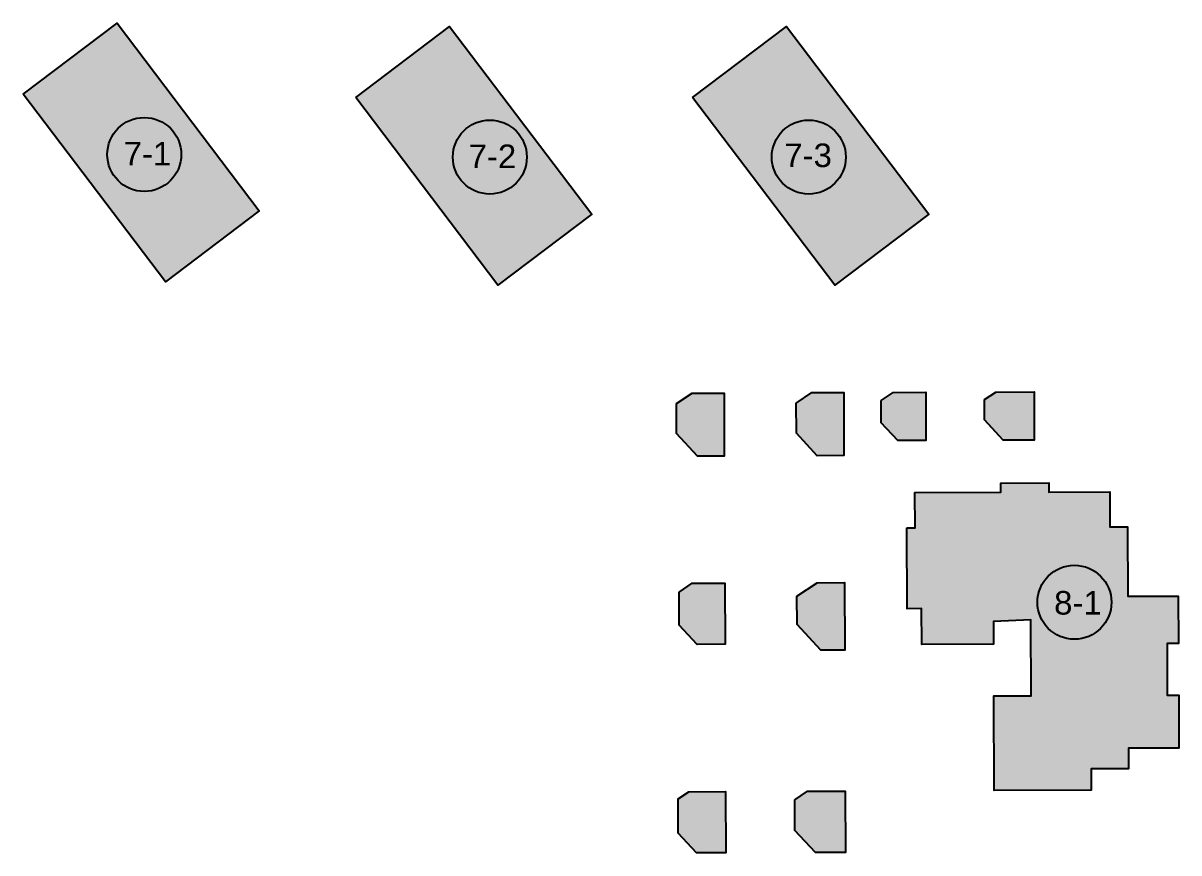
# Model space of a CAD drawing. Header units: millimetres. Extents: x 2242357 to 2245404, y 378014 to 382094.
# Drawn here: x 2243537.1 to 2243733.3, y 378809.5 to 378950.4 of the extents above; entities that cross this region are included whole.
import ezdxf

# ---------------------------------------------------------------- set-up
doc = ezdxf.new("R2010")
doc.units = ezdxf.units.MM
doc.layers.add('детский сад', color=7, linetype='Continuous', true_color=0x000000)
for name, color, linetype, transparency in [('детский сад_штриховка', 60, 'Continuous', 0.5), ('подписи_мвд', 250, 'Continuous', 0.4), ('торговый_центр_здание', 250, 'Continuous', 0.4), ('торговый_центр_штриховка_здание', 240, 'Continuous', 0.4)]:
    doc.layers.add(name, color=color, linetype=linetype, transparency=transparency)
doc.styles.get("Standard").update_dxf_attribs({"font": 'arial.ttf'})

msp = doc.modelspace()

# ---------------------------------------------------------------- hatches: boundary and pattern name
at = {"layer": 'детский сад_штриховка'}
h = msp.add_hatch(color=256, dxfattribs=at)
h.dxf.hatch_style = 1
h.paths.add_polyline_path([(2243687.11, 378864.68), (2243688.54, 378864.69), (2243688.51, 378870.64), (2243703.11, 378870.7), (2243703.1, 378872.27), (2243711.21, 378872.3), (2243711.21, 378870.73), (2243721.57, 378870.77), (2243721.59, 378864.82), (2243724.6, 378864.83), (2243724.65, 378853.03), (2243733.21, 378853.07), (2243733.24, 378845.03), (2243731.3, 378845.02), (2243731.33, 378836.23), (2243733.28, 378836.24), (2243733.31, 378827.25), (2243724.75, 378827.22), (2243724.76, 378823.73), (2243718.42, 378823.71), (2243718.44, 378820.11), (2243701.93, 378820.05), (2243701.87, 378836.12), (2243708.24, 378836.14), (2243708.19, 378849.05), (2243701.82, 378848.77), (2243701.84, 378844.91), (2243689.66, 378844.86), (2243689.64, 378850.94), (2243687.16, 378850.93)])
h.paths.add_polyline_path([(2243700.29, 378886.45), (2243702.21, 378887.73), (2243708.74, 378887.76), (2243708.77, 378879.57), (2243703.49, 378879.55), (2243700.3, 378882.99)])
h.paths.add_polyline_path([(2243682.75, 378886.31), (2243684.79, 378887.67), (2243690.34, 378887.69), (2243690.37, 378879.5), (2243685.58, 378879.48), (2243682.77, 378882.51)])
h.paths.add_polyline_path([(2243668.35, 378885.85), (2243670.99, 378887.62), (2243676.41, 378887.64), (2243676.45, 378876.93), (2243671.92, 378876.91), (2243668.37, 378880.74)])
h.paths.add_polyline_path([(2243648.03, 378885.77), (2243650.68, 378887.54), (2243656.1, 378887.56), (2243656.14, 378876.85), (2243651.6, 378876.83), (2243648.05, 378880.66)])
h.paths.add_polyline_path([(2243668.47, 378853.04), (2243671.93, 378855.34), (2243676.53, 378855.36), (2243676.58, 378843.9), (2243672.54, 378843.89), (2243668.49, 378848.25)])
h.paths.add_polyline_path([(2243648.45, 378853.76), (2243650.69, 378855.26), (2243656.22, 378855.28), (2243656.26, 378844.88), (2243651.52, 378844.86), (2243648.47, 378848.16)])
h.paths.add_polyline_path([(2243668.12, 378818.49), (2243670.27, 378819.93), (2243676.67, 378819.95), (2243676.71, 378809.55), (2243671.6, 378809.53), (2243668.14, 378813.27)])
h.paths.add_polyline_path([(2243648.31, 378812.82), (2243648.29, 378818.62), (2243650.13, 378819.85), (2243656.35, 378819.88), (2243656.39, 378809.48), (2243651.43, 378809.46)])
at = {"layer": 'торговый_центр_штриховка_здание'}
h = msp.add_hatch(color=256, dxfattribs=at)
h.dxf.hatch_style = 1
h.paths.add_polyline_path([(2243537.1, 378938.3), (2243553.05, 378950.38), (2243577.2, 378918.5), (2243561.26, 378906.42)])
h = msp.add_hatch(color=256, dxfattribs=at)
h.dxf.hatch_style = 1
h.paths.add_polyline_path([(2243593.56, 378937.75), (2243609.51, 378949.83), (2243633.66, 378917.94), (2243617.72, 378905.87)])
h = msp.add_hatch(color=256, dxfattribs=at)
h.dxf.hatch_style = 1
h.paths.add_polyline_path([(2243650.76, 378937.75), (2243666.7, 378949.83), (2243690.85, 378917.94), (2243674.91, 378905.87)])

# ---------------------------------------------------------------- linework, layer by layer
at = {"layer": 'детский сад'}
for points in [[(2243648.03, 378885.77), (2243650.68, 378887.54), (2243656.1, 378887.56), (2243656.14, 378876.85), (2243651.6, 378876.83), (2243648.05, 378880.66)], [(2243668.35, 378885.85), (2243670.99, 378887.62), (2243676.41, 378887.64), (2243676.45, 378876.93), (2243671.92, 378876.91), (2243668.37, 378880.74)], [(2243682.75, 378886.31), (2243684.79, 378887.67), (2243690.34, 378887.69), (2243690.37, 378879.5), (2243685.58, 378879.48), (2243682.77, 378882.51)], [(2243700.29, 378886.45), (2243702.21, 378887.73), (2243708.74, 378887.76), (2243708.77, 378879.57), (2243703.49, 378879.55), (2243700.3, 378882.99)], [(2243687.11, 378864.68), (2243688.54, 378864.69), (2243688.51, 378870.64), (2243703.11, 378870.7), (2243703.1, 378872.27), (2243711.21, 378872.3), (2243711.21, 378870.73), (2243721.57, 378870.77), (2243721.59, 378864.82), (2243724.6, 378864.83), (2243724.65, 378853.03), (2243733.21, 378853.07), (2243733.24, 378845.03), (2243731.3, 378845.02), (2243731.33, 378836.23), (2243733.28, 378836.24), (2243733.31, 378827.25), (2243724.75, 378827.22), (2243724.76, 378823.73), (2243718.42, 378823.71), (2243718.44, 378820.11), (2243701.93, 378820.05), (2243701.87, 378836.12), (2243708.24, 378836.14), (2243708.19, 378849.05), (2243701.82, 378848.77), (2243701.84, 378844.91), (2243689.66, 378844.86), (2243689.64, 378850.94), (2243687.16, 378850.93)], [(2243648.45, 378853.76), (2243650.69, 378855.26), (2243656.22, 378855.28), (2243656.26, 378844.88), (2243651.52, 378844.86), (2243648.47, 378848.16)], [(2243668.47, 378853.04), (2243671.93, 378855.34), (2243676.53, 378855.36), (2243676.58, 378843.9), (2243672.54, 378843.89), (2243668.49, 378848.25)], [(2243648.31, 378812.82), (2243648.29, 378818.62), (2243650.13, 378819.85), (2243656.35, 378819.88), (2243656.39, 378809.48), (2243651.43, 378809.46)], [(2243668.12, 378818.49), (2243670.27, 378819.93), (2243676.67, 378819.95), (2243676.71, 378809.55), (2243671.6, 378809.53), (2243668.14, 378813.27)]]:
    msp.add_lwpolyline(points, close=True, dxfattribs=at)
at = {"layer": 'подписи_мвд'}
for centre in [(2243557.67, 378928.07), (2243616.34, 378927.63), (2243670.48, 378927.63), (2243715.58, 378852.02)]:
    msp.add_circle(centre, 6.28, dxfattribs=at)
at = {"layer": 'торговый_центр_здание'}
for points in [[(2243537.1, 378938.3), (2243553.05, 378950.38), (2243577.2, 378918.5), (2243561.26, 378906.42)], [(2243593.56, 378937.75), (2243609.51, 378949.83), (2243633.66, 378917.94), (2243617.72, 378905.87)], [(2243650.76, 378937.75), (2243666.7, 378949.83), (2243690.85, 378917.94), (2243674.91, 378905.87)]]:
    msp.add_lwpolyline(points, close=True, dxfattribs=at)

# ---------------------------------------------------------------- texts
at = {"layer": 'подписи_мвд', "char_height": 4, "attachment_point": 1}
for s, insert in [('7-1', (2243554.18, 378930.21)), ('7-2', (2243612.74, 378929.76)), ('7-3', (2243666.33, 378929.93)), ('8-1', (2243712.13, 378853.93))]:
    msp.add_mtext_dynamic_manual_height_columns(s, width=36.1201, gutter_width=12.5, heights=[0], dxfattribs=dict(at, insert=insert))

doc.saveas('drawing.dxf')
